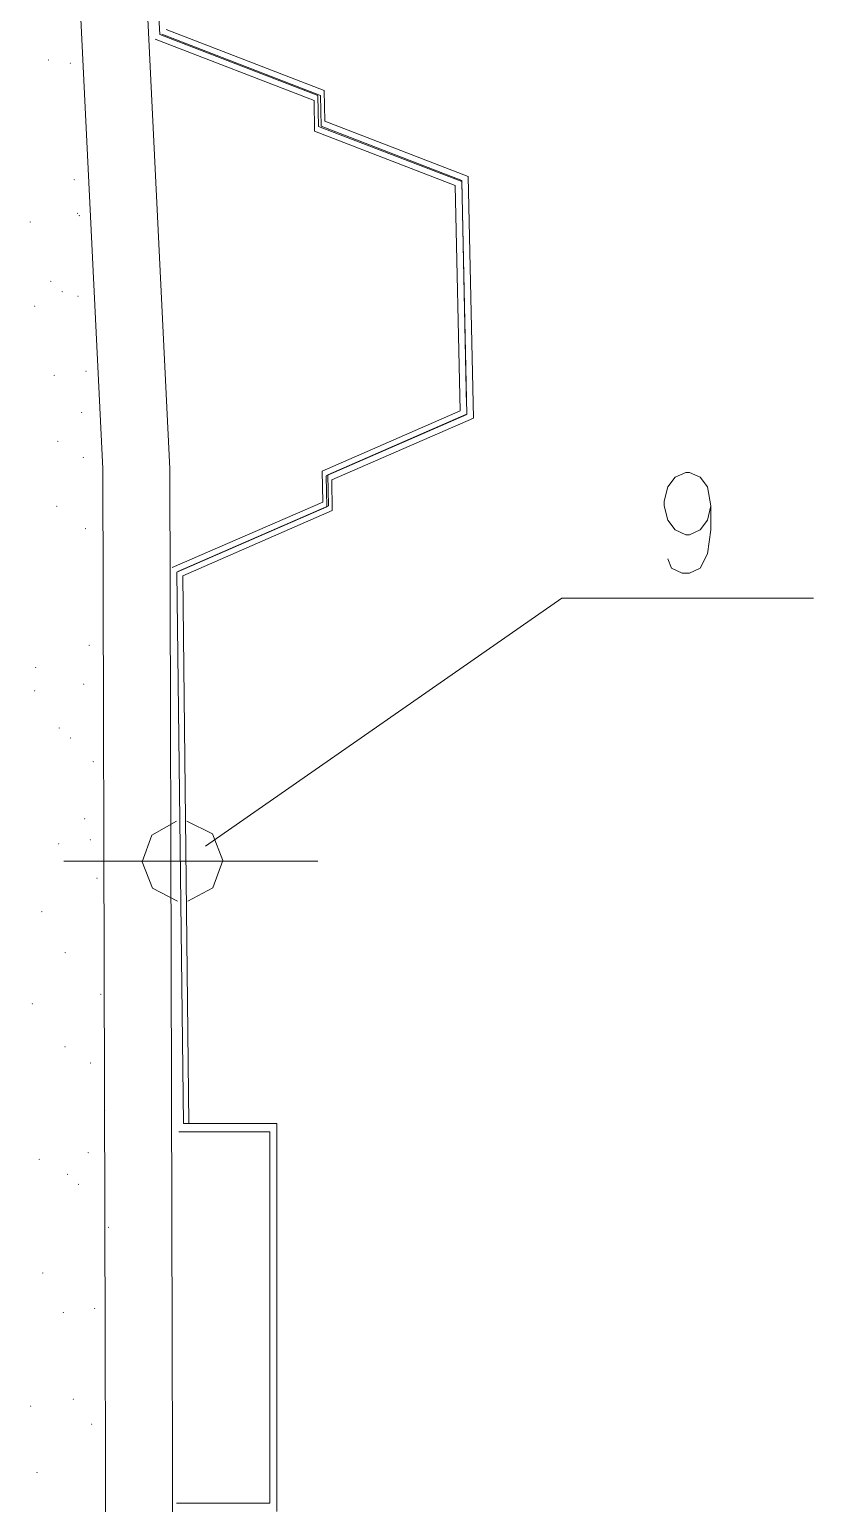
# Model space of a CAD drawing. Header units: millimetres. Extents: x 0 to 414, y 0 to 292.
# Drawn here: x 303.97 to 319.31, y 166.72 to 195.56 of the extents above; entities that cross this region are included whole.
import ezdxf

# ---------------------------------------------------------------- set-up
doc = ezdxf.new("R2010")
doc.units = ezdxf.units.MM

msp = doc.modelspace()

# ---------------------------------------------------------------- hatches: boundary and pattern name
h = msp.add_hatch(color=0)
h.dxf.hatch_style = 2
h.paths.add_polyline_path([(304.344917, 194.949586), (304.331864, 194.962639), (304.344917, 194.975692), (304.357969, 194.962639)])
h = msp.add_hatch(color=0)
h.dxf.hatch_style = 2
h.paths.add_polyline_path([(304.771778, 194.882558), (304.758725, 194.895611), (304.771778, 194.908664), (304.784831, 194.895611)])
h = msp.add_hatch(color=0)
h.dxf.hatch_style = 2
h.paths.add_polyline_path([(304.845861, 192.607142), (304.832808, 192.620194), (304.845861, 192.633247), (304.858914, 192.620194)])
h = msp.add_hatch(color=0)
h.dxf.hatch_style = 2
h.paths.add_polyline_path([(303.985083, 191.778114), (303.972031, 191.791167), (303.985083, 191.804219), (303.998136, 191.791167)])
h = msp.add_hatch(color=0)
h.dxf.hatch_style = 2
h.paths.add_polyline_path([(304.912889, 191.947447), (304.899836, 191.9605), (304.912889, 191.973553), (304.925942, 191.9605)])
h = msp.add_hatch(color=0)
h.dxf.hatch_style = 2
h.paths.add_polyline_path([(304.944639, 191.905114), (304.931586, 191.918167), (304.944639, 191.931219), (304.957692, 191.918167)])
h = msp.add_hatch(color=0)
h.dxf.hatch_style = 2
h.paths.add_polyline_path([(304.390778, 190.617475), (304.377725, 190.630528), (304.390778, 190.643581), (304.403831, 190.630528)])
h = msp.add_hatch(color=0)
h.dxf.hatch_style = 2
h.paths.add_polyline_path([(304.6095, 190.416392), (304.596447, 190.429444), (304.6095, 190.442497), (304.622553, 190.429444)])
h = msp.add_hatch(color=0)
h.dxf.hatch_style = 2
h.paths.add_polyline_path([(304.919944, 190.328197), (304.906892, 190.34125), (304.919944, 190.354303), (304.932997, 190.34125)])
h = msp.add_hatch(color=0)
h.dxf.hatch_style = 2
h.paths.add_polyline_path([(304.073278, 190.130642), (304.060225, 190.143694), (304.073278, 190.156747), (304.086331, 190.143694)])
h = msp.add_hatch(color=0)
h.dxf.hatch_style = 2
h.paths.add_polyline_path([(305.075167, 188.860642), (305.062114, 188.873694), (305.075167, 188.886747), (305.088219, 188.873694)])
h = msp.add_hatch(color=0)
h.dxf.hatch_style = 2
h.paths.add_polyline_path([(304.457806, 188.779503), (304.444753, 188.792556), (304.457806, 188.805608), (304.470858, 188.792556)])
h = msp.add_hatch(color=0)
h.dxf.hatch_style = 2
h.paths.add_polyline_path([(304.994028, 188.052781), (304.980975, 188.065833), (304.994028, 188.078886), (305.007081, 188.065833)])
h = msp.add_hatch(color=0)
h.dxf.hatch_style = 2
h.paths.add_polyline_path([(304.528361, 187.488336), (304.515308, 187.501389), (304.528361, 187.514442), (304.541414, 187.501389)])
h = msp.add_hatch(color=0)
h.dxf.hatch_style = 2
h.paths.add_polyline_path([(305.025778, 187.170836), (305.012725, 187.183889), (305.025778, 187.196942), (305.038831, 187.183889)])
h = msp.add_hatch(color=0)
h.dxf.hatch_style = 2
h.paths.add_polyline_path([(304.507194, 186.218336), (304.494142, 186.231389), (304.507194, 186.244442), (304.520247, 186.231389)])
h = msp.add_hatch(color=0)
h.dxf.hatch_style = 2
h.paths.add_polyline_path([(305.068111, 185.777364), (305.055058, 185.790417), (305.068111, 185.803469), (305.081164, 185.790417)])
h = msp.add_hatch(color=0)
h.dxf.hatch_style = 2
h.paths.add_polyline_path([(305.142194, 183.498419), (305.129142, 183.511472), (305.142194, 183.524525), (305.155247, 183.511472)])
h = msp.add_hatch(color=0)
h.dxf.hatch_style = 2
h.paths.add_polyline_path([(304.094444, 183.064503), (304.081392, 183.077556), (304.094444, 183.090608), (304.107497, 183.077556)])
h = msp.add_hatch(color=0)
h.dxf.hatch_style = 2
h.paths.add_polyline_path([(304.073278, 182.609419), (304.060225, 182.622472), (304.073278, 182.635525), (304.086331, 182.622472)])
h = msp.add_hatch(color=0)
h.dxf.hatch_style = 2
h.paths.add_polyline_path([(305.032833, 182.736419), (305.019781, 182.749472), (305.032833, 182.762525), (305.045886, 182.749472)])
h = msp.add_hatch(color=0)
h.dxf.hatch_style = 2
h.paths.add_polyline_path([(304.553056, 181.882697), (304.540003, 181.89575), (304.553056, 181.908803), (304.566108, 181.89575)])
h = msp.add_hatch(color=0)
h.dxf.hatch_style = 2
h.paths.add_polyline_path([(304.771778, 181.685142), (304.758725, 181.698194), (304.771778, 181.711247), (304.784831, 181.698194)])
h = msp.add_hatch(color=0)
h.dxf.hatch_style = 2
h.paths.add_polyline_path([(305.216278, 181.223003), (305.203225, 181.236056), (305.216278, 181.249108), (305.229331, 181.236056)])
h = msp.add_hatch(color=0)
h.dxf.hatch_style = 2
h.paths.add_polyline_path([(305.050472, 180.104697), (305.037419, 180.11775), (305.050472, 180.130803), (305.063525, 180.11775)])
h = msp.add_hatch(color=0)
h.dxf.hatch_style = 2
h.paths.add_polyline_path([(304.546, 179.614336), (304.532947, 179.627389), (304.546, 179.640442), (304.559053, 179.627389)])
h = msp.add_hatch(color=0)
h.dxf.hatch_style = 2
h.paths.add_polyline_path([(305.163361, 179.695475), (305.150308, 179.708528), (305.163361, 179.721581), (305.176414, 179.708528)])
h = msp.add_hatch(color=0)
h.dxf.hatch_style = 2
h.paths.add_polyline_path([(305.293889, 178.944058), (305.280836, 178.957111), (305.293889, 178.970164), (305.306942, 178.957111)])
h = msp.add_hatch(color=0)
h.dxf.hatch_style = 2
h.paths.add_polyline_path([(304.210861, 178.287892), (304.197808, 178.300944), (304.210861, 178.313997), (304.223914, 178.300944)])
h = msp.add_hatch(color=0)
h.dxf.hatch_style = 2
h.paths.add_polyline_path([(304.669472, 177.487086), (304.656419, 177.500139), (304.669472, 177.513192), (304.682525, 177.500139)])
h = msp.add_hatch(color=0)
h.dxf.hatch_style = 2
h.paths.add_polyline_path([(304.030944, 176.485197), (304.017892, 176.49825), (304.030944, 176.511303), (304.043997, 176.49825)])
h = msp.add_hatch(color=0)
h.dxf.hatch_style = 2
h.paths.add_polyline_path([(305.367972, 176.668642), (305.354919, 176.681694), (305.367972, 176.694747), (305.381025, 176.681694)])
h = msp.add_hatch(color=0)
h.dxf.hatch_style = 2
h.paths.add_polyline_path([(304.665944, 175.645586), (304.652892, 175.658639), (304.665944, 175.671692), (304.678997, 175.658639)])
h = msp.add_hatch(color=0)
h.dxf.hatch_style = 2
h.paths.add_polyline_path([(305.163361, 175.328086), (305.150308, 175.341139), (305.163361, 175.354192), (305.176414, 175.341139)])
h = msp.add_hatch(color=0)
h.dxf.hatch_style = 2
h.paths.add_polyline_path([(305.442056, 174.393225), (305.429003, 174.406278), (305.442056, 174.419331), (305.455108, 174.406278)])
h = msp.add_hatch(color=0)
h.dxf.hatch_style = 2
h.paths.add_polyline_path([(305.121028, 173.571253), (305.107975, 173.584306), (305.121028, 173.597358), (305.134081, 173.584306)])
h = msp.add_hatch(color=0)
h.dxf.hatch_style = 2
h.paths.add_polyline_path([(304.161472, 173.444253), (304.148419, 173.457306), (304.161472, 173.470358), (304.174525, 173.457306)])
h = msp.add_hatch(color=0)
h.dxf.hatch_style = 2
h.paths.add_polyline_path([(304.715333, 173.151447), (304.702281, 173.1645), (304.715333, 173.177553), (304.728386, 173.1645)])
h = msp.add_hatch(color=0)
h.dxf.hatch_style = 2
h.paths.add_polyline_path([(304.934056, 172.953892), (304.921003, 172.966944), (304.934056, 172.979997), (304.947108, 172.966944)])
h = msp.add_hatch(color=0)
h.dxf.hatch_style = 2
h.paths.add_polyline_path([(305.516139, 172.114281), (305.503086, 172.127333), (305.516139, 172.140386), (305.529192, 172.127333)])
h = msp.add_hatch(color=0)
h.dxf.hatch_style = 2
h.paths.add_polyline_path([(304.232028, 171.221753), (304.218975, 171.234806), (304.232028, 171.247858), (304.245081, 171.234806)])
h = msp.add_hatch(color=0)
h.dxf.hatch_style = 2
h.paths.add_polyline_path([(304.634194, 170.445642), (304.621142, 170.458694), (304.634194, 170.471747), (304.647247, 170.458694)])
h = msp.add_hatch(color=0)
h.dxf.hatch_style = 2
h.paths.add_polyline_path([(305.248028, 170.526781), (305.234975, 170.539833), (305.248028, 170.552886), (305.261081, 170.539833)])
h = msp.add_hatch(color=0)
h.dxf.hatch_style = 2
h.paths.add_polyline_path([(304.83175, 168.752308), (304.818697, 168.765361), (304.83175, 168.778414), (304.844803, 168.765361)])
h = msp.add_hatch(color=0)
h.dxf.hatch_style = 2
h.paths.add_polyline_path([(303.995667, 168.614725), (303.982614, 168.627778), (303.995667, 168.640831), (304.008719, 168.627778)])
h = msp.add_hatch(color=0)
h.dxf.hatch_style = 2
h.paths.add_polyline_path([(305.188056, 168.261947), (305.175003, 168.275), (305.188056, 168.288053), (305.201108, 168.275)])
h = msp.add_hatch(color=0)
h.dxf.hatch_style = 2
h.paths.add_polyline_path([(304.119139, 167.320031), (304.106086, 167.333083), (304.119139, 167.346136), (304.132192, 167.333083)])

# ---------------------------------------------------------------- linework, layer by layer
at = {"color": 0, "lineweight": 0}
for points in [[(305.470278, 162.65525), (305.406778, 186.961639), (304.217917, 211.243333)], [(306.782611, 162.65525), (306.719111, 186.961639), (305.533778, 211.243333)], [(306.521556, 195.456528), (305.6255, 211.243333)], [(306.648556, 195.555306), (309.738889, 194.366444)], [(306.433361, 195.364806), (309.541333, 194.168889)], [(306.521556, 195.456528), (309.611889, 194.267667)], [(306.560361, 195.463583), (309.664806, 194.267667)], [(309.738889, 194.366444), (309.753, 193.763194)], [(309.541333, 194.168889), (309.551917, 193.565639)], [(309.611889, 194.267667), (309.626, 193.660889)], [(309.664806, 194.267667), (309.678917, 193.664417)], [(309.753, 193.763194), (312.557583, 192.683694)], [(309.551917, 193.565639), (312.303583, 192.503778)], [(309.626, 193.660889), (312.430583, 192.581389)], [(309.678917, 193.664417), (312.430583, 192.606083)], [(312.430583, 192.606083), (312.525833, 188.196361)], [(312.557583, 192.683694), (312.659889, 187.956472)], [(312.303583, 192.503778), (312.402361, 188.097583)], [(312.430583, 192.581389), (312.529361, 188.0235)], [(309.696556, 186.919306), (312.402361, 188.097583)], [(309.774167, 186.824056), (312.529361, 188.0235)], [(309.809444, 186.845222), (312.511722, 188.0235)], [(309.887056, 186.749972), (312.659889, 187.956472)], [(309.710667, 186.312528), (309.696556, 186.919306)], [(309.820028, 186.238444), (309.809444, 186.845222)], [(317.305972, 186.238444), (317.235417, 185.956222), (317.097833, 185.76925), (316.886167, 185.674), (316.815611, 185.674), (316.603944, 185.76925), (316.462833, 185.956222), (316.392278, 186.238444), (316.392278, 186.330167), (316.462833, 186.612389), (316.603944, 186.799361), (316.815611, 186.894611), (316.886167, 186.894611), (317.097833, 186.799361), (317.235417, 186.612389), (317.305972, 186.238444), (317.305972, 185.76925), (317.235417, 185.300056), (317.097833, 185.017833), (316.886167, 184.922583), (316.745056, 184.922583), (316.533389, 185.017833), (316.462833, 185.204806)], [(309.788278, 186.220806), (309.774167, 186.824056)], [(309.897639, 186.146722), (309.887056, 186.749972)], [(306.764972, 185.031944), (309.710667, 186.312528)], [(306.856694, 184.94375), (309.788278, 186.220806)], [(306.874333, 184.957861), (309.820028, 186.238444)], [(306.969583, 184.869667), (309.897639, 186.146722)], [(306.983694, 174.159333), (306.856694, 184.94375)], [(307.093056, 174.159333), (306.969583, 184.869667)], [(314.3885, 184.432222), (307.414083, 179.581528)], [(319.313278, 184.432222), (314.3885, 184.432222)], [(306.849639, 180.068361), (306.366333, 179.80025), (306.179361, 179.278139), (306.376917, 178.763083), (306.867278, 178.505556)], [(307.068361, 178.505556), (307.56225, 178.770139), (307.756278, 179.299306), (307.551667, 179.821417), (307.050722, 180.071889)], [(304.64125, 179.288722), (309.615417, 179.288722)], [(306.983694, 174.159333), (308.811083, 174.159333)], [(308.811083, 174.159333), (308.811083, 166.567556)], [(306.891972, 173.997056), (308.6735, 173.997056)], [(308.6735, 173.997056), (308.6735, 166.729833)], [(308.6735, 166.729833), (306.849639, 166.729833)]]:
    msp.add_lwpolyline(points, dxfattribs=at)

doc.saveas('drawing.dxf')
